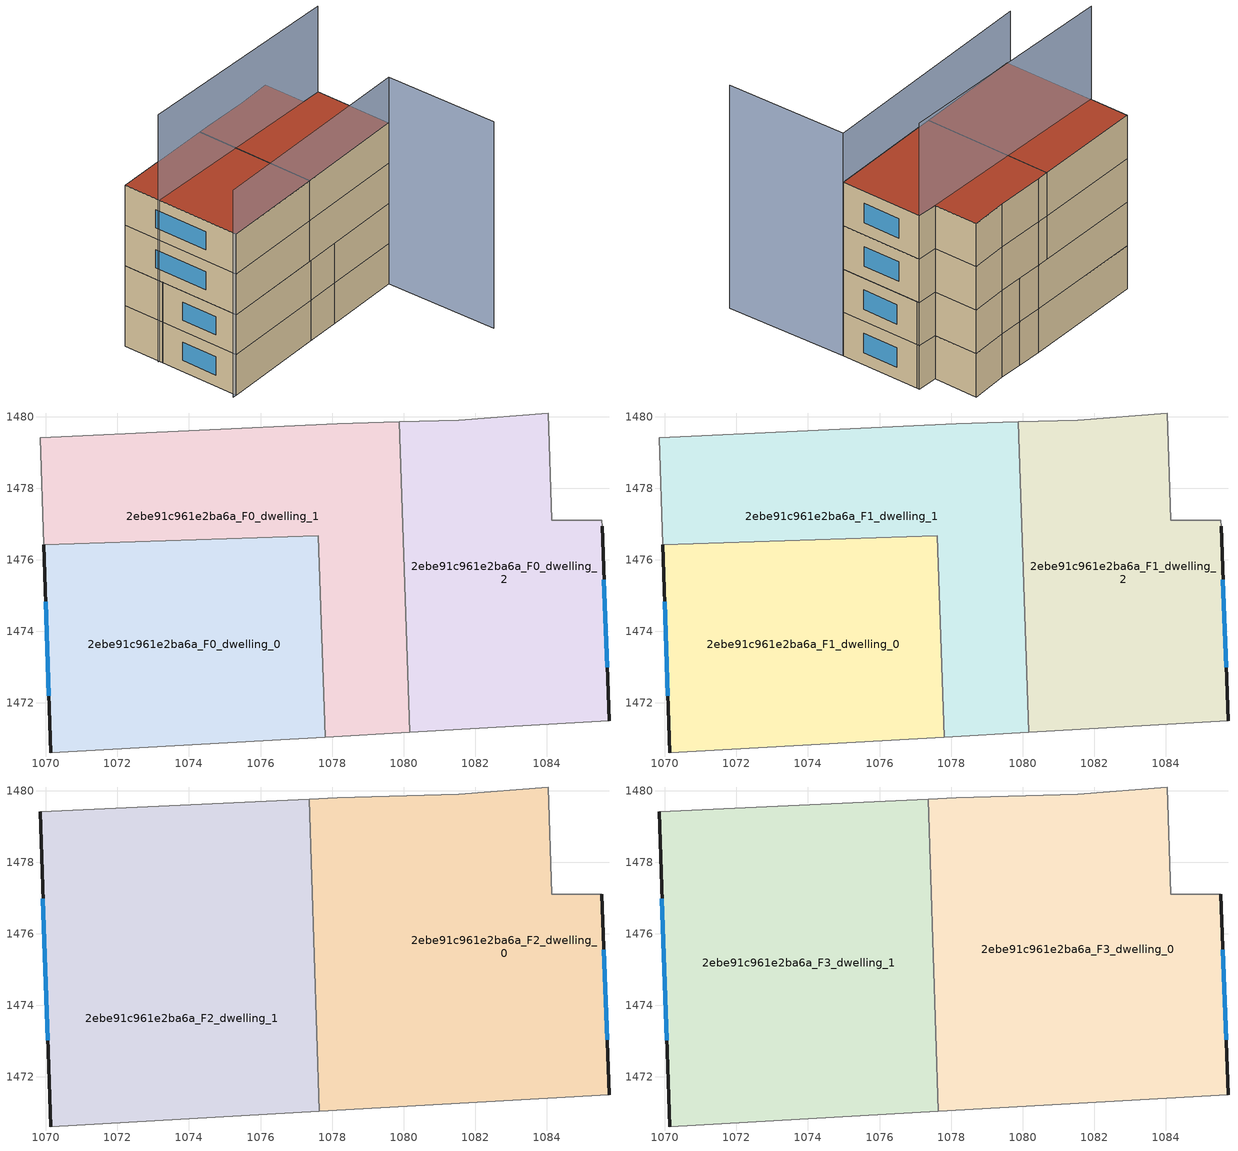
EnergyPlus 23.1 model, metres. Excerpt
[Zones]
2ebe91c961e2ba6a_F0_dwelling_0
 floor ground (EU_floor_Construction): 1077.62,1476.68 1077.8,1471.04 1070.13,1470.6 1069.94,1476.42 z0
 wall outside (EU_wall_Construction): 1069.94,1476.42 1070.13,1470.6 z0:3
 wall adiabatic (EU_wall_Construction): 1070.13,1470.6 1077.8,1471.04 z0:3
 wall to 2ebe91c961e2ba6a_F0_dwelling_1 (EU_wall_Construction): 1077.8,1471.04 1077.62,1476.68 1069.94,1476.42 z0:3
 window (EU_Window_Construction): 1069.99,1474.82 1070.08,1472.2 z0.83:2.17
2ebe91c961e2ba6a_F0_dwelling_1
 floor ground (EU_floor_Construction): 1079.88,1479.86 1080.17,1471.18 1077.8,1471.04 1077.62,1476.68 1069.94,1476.42 1069.83,1479.41 1078.14,1479.8 z0
 wall adiabatic (EU_wall_Construction): 1079.88,1479.86 1078.14,1479.8 1069.83,1479.41 1069.94,1476.42 / 1077.8,1471.04 1080.17,1471.18 z0:3
 wall to 2ebe91c961e2ba6a_F0_dwelling_2 (EU_wall_Construction): 1080.17,1471.18 1079.88,1479.86 z0:3
2ebe91c961e2ba6a_F0_dwelling_2
 floor ground (EU_floor_Construction): 1084.05,1480.1 1084.14,1477.1 1085.55,1477.1 1085.55,1476.94 1085.74,1471.5 1080.17,1471.18 1079.88,1479.86 1081.54,1479.9 z0
 wall outside (EU_wall_Construction): 1085.74,1471.5 1085.55,1476.94 z0:3
 wall adiabatic (EU_wall_Construction): 1085.55,1476.94 1085.55,1477.1 1084.14,1477.1 1084.05,1480.1 1081.54,1479.9 1079.88,1479.86 / 1080.17,1471.18 1085.74,1471.5 z0:3
 window (EU_Window_Construction): 1085.69,1472.99 1085.6,1475.44 z0.83:2.17
2ebe91c961e2ba6a_F1_dwelling_0
 floor to 2ebe91c961e2ba6a_F0_dwelling_0 (EU_floor_Construction): 1077.62,1476.68 1077.8,1471.04 1070.13,1470.6 1069.94,1476.42 z3
 wall outside (EU_wall_Construction): 1069.94,1476.42 1070.13,1470.6 z3:6
 wall adiabatic (EU_wall_Construction): 1070.13,1470.6 1077.8,1471.04 z3:6
 wall to 2ebe91c961e2ba6a_F1_dwelling_1 (EU_wall_Construction): 1077.8,1471.04 1077.62,1476.68 1069.94,1476.42 z3:6
 window (EU_Window_Construction): 1069.99,1474.82 1070.08,1472.2 z3.83:5.17
2ebe91c961e2ba6a_F1_dwelling_1
 floor to 2ebe91c961e2ba6a_F0_dwelling_1 (EU_floor_Construction): 1079.88,1479.86 1080.17,1471.18 1077.8,1471.04 1077.62,1476.68 1069.94,1476.42 1069.83,1479.41 1078.14,1479.8 z3
 wall adiabatic (EU_wall_Construction): 1079.88,1479.86 1078.14,1479.8 1069.83,1479.41 1069.94,1476.42 / 1077.8,1471.04 1080.17,1471.18 z3:6
 wall to 2ebe91c961e2ba6a_F1_dwelling_2 (EU_wall_Construction): 1080.17,1471.18 1079.88,1479.86 z3:6
2ebe91c961e2ba6a_F1_dwelling_2
 floor to 2ebe91c961e2ba6a_F0_dwelling_2 (EU_floor_Construction): 1084.04,1480.1 1084.14,1477.1 1085.54,1477.1 1085.55,1476.94 1085.74,1471.5 1080.17,1471.18 1079.88,1479.86 1081.54,1479.9 z3
 wall outside (EU_wall_Construction): 1085.74,1471.5 1085.55,1476.94 z3:6
 wall adiabatic (EU_wall_Construction): 1085.55,1476.94 1085.55,1477.1 1084.14,1477.1 1084.05,1480.1 1081.54,1479.9 1079.88,1479.86 / 1080.17,1471.18 1085.74,1471.5 z3:6
 window (EU_Window_Construction): 1085.69,1472.99 1085.6,1475.44 z3.83:5.17
2ebe91c961e2ba6a_F2_dwelling_0
 floor to 2ebe91c961e2ba6a_F1_dwelling_0 (EU_floor_Construction): 1077.62,1476.68 1077.8,1471.04 1077.65,1471.03 1077.46,1476.67 z6
 floor to 2ebe91c961e2ba6a_F1_dwelling_1 (EU_floor_Construction): 1079.88,1479.85 1080.17,1471.18 1077.8,1471.04 1077.62,1476.68 1077.36,1479.77 1078.14,1479.8 z6; 1077.36,1479.77 1077.62,1476.68 1077.46,1476.67 z6
 floor to 2ebe91c961e2ba6a_F1_dwelling_2 (EU_floor_Construction): 1084.04,1480.1 1084.14,1477.1 1085.55,1477.1 1085.74,1471.5 1080.17,1471.18 1079.88,1479.85 1081.54,1479.9 z6
 wall outside (EU_wall_Construction): 1085.74,1471.5 1085.55,1477.1 z6:9
 wall adiabatic (EU_wall_Construction): 1085.55,1477.1 1084.14,1477.1 1084.05,1480.1 1081.54,1479.9 1078.14,1479.8 1077.36,1479.77 / 1077.65,1471.03 1085.74,1471.5 z6:9
 wall to 2ebe91c961e2ba6a_F2_dwelling_1 (EU_wall_Construction): 1077.36,1479.77 1077.65,1471.03 z6:9
 window (EU_Window_Construction): 1085.69,1473.04 1085.6,1475.56 z6.83:8.17
2ebe91c961e2ba6a_F2_dwelling_1
 floor to 2ebe91c961e2ba6a_F1_dwelling_0 (EU_floor_Construction): 1077.46,1476.67 1077.65,1471.03 1070.13,1470.6 1069.94,1476.42 z6
 floor to 2ebe91c961e2ba6a_F1_dwelling_1 (EU_floor_Construction): 1077.36,1479.77 1077.46,1476.67 1069.94,1476.42 1069.83,1479.41 z6
 wall outside (EU_wall_Construction): 1069.83,1479.41 1070.13,1470.6 z6:9
 wall adiabatic (EU_wall_Construction): 1077.36,1479.77 1069.83,1479.41 / 1070.13,1470.6 1077.65,1471.03 z6:9
 window (EU_Window_Construction): 1069.92,1476.98 1070.05,1473.02 z6.83:8.17
2ebe91c961e2ba6a_F3_dwelling_0
 floor to 2ebe91c961e2ba6a_F2_dwelling_0 (EU_floor_Construction): 1084.04,1480.1 1084.14,1477.1 1085.54,1477.1 1085.74,1471.5 1077.65,1471.03 1077.36,1479.77 1078.14,1479.8 1081.54,1479.9 z9
 wall outside (EU_wall_Construction): 1085.74,1471.5 1085.55,1477.1 z9:12
 wall adiabatic (EU_wall_Construction): 1085.55,1477.1 1084.14,1477.1 1084.05,1480.1 1081.54,1479.9 1078.14,1479.8 1077.36,1479.77 / 1077.65,1471.03 1085.74,1471.5 z9:12
 wall to 2ebe91c961e2ba6a_F3_dwelling_1 (EU_wall_Construction): 1077.36,1479.77 1077.65,1471.03 z9:12
 window (EU_Window_Construction): 1085.69,1473.04 1085.6,1475.56 z9.83:11.17
 roof outside (EU_roof_Construction): 1085.74,1471.5 1085.55,1477.1 1084.14,1477.1 1084.05,1480.1 1081.54,1479.9 1078.14,1479.8 1077.36,1479.77 1077.65,1471.03 z12
2ebe91c961e2ba6a_F3_dwelling_1
 floor to 2ebe91c961e2ba6a_F2_dwelling_1 (EU_floor_Construction): 1077.36,1479.77 1077.65,1471.03 1070.13,1470.6 1069.83,1479.41 z9
 wall outside (EU_wall_Construction): 1069.83,1479.41 1070.13,1470.6 z9:12
 wall adiabatic (EU_wall_Construction): 1077.36,1479.77 1069.83,1479.41 / 1070.13,1470.6 1077.65,1471.03 z9:12
 window (EU_Window_Construction): 1069.92,1476.98 1070.05,1473.02 z9.83:11.17
 roof outside (EU_roof_Construction): 1077.65,1471.03 1077.36,1479.77 1069.83,1479.41 1070.13,1470.6 z12
shading: 1069.86,1470.58 1085.74,1471.5 / 1085.74,1471.5 1086.21,1463.3 z0:15.4; 1085.54,1477.1 1069.82,1476.7 z0:18.4
[Building]
EU S2 Campaign: North Axis=0; Terrain=City; Solar Distribution=FullExterior
[Site:Location]
Lyon-Bron: Latitude=45.75; Longitude=5; Time Zone=1; Elevation=198
[SizingPeriod:WeatherFileDays]
AnnualSizingPeriod: Begin Month=1; Begin Day of Month=1; End Month=12; End Day of Month=31; Day of Week for Start Day=Monday; Use Weather File Daylight Saving Period=No; Use Weather File Rain and Snow Indicators=No
[MATERIAL]
EU_InternalMass_Material: Roughness=MediumRough; Thickness=0.1; Conductivity=1; Density=1800; Specific Heat=900; Thermal Absorptance=0.9; Solar Absorptance=0.7; Visible Absorptance=0.7
[MATERIAL:NOMASS] Roughness=MediumRough; Thermal Absorptance=0.9; Solar Absorptance=0.7; Visible Absorptance=0.7
Name | Thermal Resistance
EU_wall_NoMass | 0.87146
EU_roof_NoMass | 0.842276
EU_floor_NoMass | 0.496999
[WINDOWMATERIAL:SIMPLEGLAZINGSYSTEM]
EU_Window_SimpleGlazing: UFactor=2.2525; Solar Heat Gain Coefficient=0.76; Visible Transmittance=0.76
[CONSTRUCTION]
EU_wall_Construction: EU_wall_NoMass
EU_roof_Construction: EU_roof_NoMass
EU_floor_Construction: EU_floor_NoMass
EU_Window_Construction: EU_Window_SimpleGlazing
EU_InternalMass_Construction: EU_InternalMass_Material
[ZONE] Type=1; Multiplier=1; Ceiling Height=autocalculate; Floor Area=autocalculate; Part of Total Floor Area=Yes
Name | Volume
2ebe91c961e2ba6a_F0_dwelling_0; 2ebe91c961e2ba6a_F1_dwelling_0 | 132.139
2ebe91c961e2ba6a_F2_dwelling_0 | 198.203
2ebe91c961e2ba6a_F3_dwelling_0 | 198.206
2ebe91c961e2ba6a_F0_dwelling_1 | 132.146
2ebe91c961e2ba6a_F1_dwelling_1 | 132.145
2ebe91c961e2ba6a_F2_dwelling_1 | 198.21
2ebe91c961e2ba6a_F3_dwelling_1 | 198.211
2ebe91c961e2ba6a_F0_dwelling_2 | 132.138
2ebe91c961e2ba6a_F1_dwelling_2 | 132.14
[INTERNALMASS] Construction=EU_InternalMass_Construction
Name | Zone or ZoneList | Surface Area
2ebe91c961e2ba6a_F0_dwelling_0_EU_InternalMass | 2ebe91c961e2ba6a_F0_dwelling_0 | 44.0474
2ebe91c961e2ba6a_F0_dwelling_1_EU_InternalMass | 2ebe91c961e2ba6a_F0_dwelling_1 | 44.0489
2ebe91c961e2ba6a_F0_dwelling_2_EU_InternalMass | 2ebe91c961e2ba6a_F0_dwelling_2 | 44.0468
2ebe91c961e2ba6a_F1_dwelling_0_EU_InternalMass | 2ebe91c961e2ba6a_F1_dwelling_0 | 44.0474
2ebe91c961e2ba6a_F1_dwelling_1_EU_InternalMass | 2ebe91c961e2ba6a_F1_dwelling_1 | 44.0489
2ebe91c961e2ba6a_F1_dwelling_2_EU_InternalMass | 2ebe91c961e2ba6a_F1_dwelling_2 | 44.0468
2ebe91c961e2ba6a_F2_dwelling_0_EU_InternalMass | 2ebe91c961e2ba6a_F2_dwelling_0 | 66.0685
2ebe91c961e2ba6a_F2_dwelling_1_EU_InternalMass | 2ebe91c961e2ba6a_F2_dwelling_1 | 66.0704
2ebe91c961e2ba6a_F3_dwelling_0_EU_InternalMass | 2ebe91c961e2ba6a_F3_dwelling_0 | 66.0685
2ebe91c961e2ba6a_F3_dwelling_1_EU_InternalMass | 2ebe91c961e2ba6a_F3_dwelling_1 | 66.0704
[OTHEREQUIPMENT] Fuel Type=Electricity; Design Level Calculation Method=Watts/Area; Power per Zone Floor Area=1; Fraction Latent=0; Fraction Radiant=0; Fraction Lost=0; Carbon Dioxide Generation Rate=0; EndUse Subcategory=EU_Step8_InternalGains
Name | Zone or ZoneList or Space or SpaceList | Schedule
EU_Step8_InternalGain_2ebe91c961e2ba6a_F0_dwelling_0_f000 | 2ebe91c961e2ba6a_F0_dwelling_0 | EU_Step8_GainSchedule_2ebe91c961e2ba6a_F0_dwelling_0_f000
EU_Step8_InternalGain_2ebe91c961e2ba6a_F0_dwelling_1_f000 | 2ebe91c961e2ba6a_F0_dwelling_1 | EU_Step8_GainSchedule_2ebe91c961e2ba6a_F0_dwelling_1_f000
EU_Step8_InternalGain_2ebe91c961e2ba6a_F0_dwelling_2_f000 | 2ebe91c961e2ba6a_F0_dwelling_2 | EU_Step8_GainSchedule_2ebe91c961e2ba6a_F0_dwelling_2_f000
EU_Step8_InternalGain_2ebe91c961e2ba6a_F1_dwelling_0_f000 | 2ebe91c961e2ba6a_F1_dwelling_0 | EU_Step8_GainSchedule_2ebe91c961e2ba6a_F1_dwelling_0_f000
EU_Step8_InternalGain_2ebe91c961e2ba6a_F1_dwelling_1_f000 | 2ebe91c961e2ba6a_F1_dwelling_1 | EU_Step8_GainSchedule_2ebe91c961e2ba6a_F1_dwelling_1_f000
EU_Step8_InternalGain_2ebe91c961e2ba6a_F1_dwelling_2_f000 | 2ebe91c961e2ba6a_F1_dwelling_2 | EU_Step8_GainSchedule_2ebe91c961e2ba6a_F1_dwelling_2_f000
EU_Step8_InternalGain_2ebe91c961e2ba6a_F2_dwelling_0_f000 | 2ebe91c961e2ba6a_F2_dwelling_0 | EU_Step8_GainSchedule_2ebe91c961e2ba6a_F2_dwelling_0_f000
EU_Step8_InternalGain_2ebe91c961e2ba6a_F2_dwelling_1_f000 | 2ebe91c961e2ba6a_F2_dwelling_1 | EU_Step8_GainSchedule_2ebe91c961e2ba6a_F2_dwelling_1_f000
EU_Step8_InternalGain_2ebe91c961e2ba6a_F3_dwelling_0_f000 | 2ebe91c961e2ba6a_F3_dwelling_0 | EU_Step8_GainSchedule_2ebe91c961e2ba6a_F3_dwelling_0_f000
EU_Step8_InternalGain_2ebe91c961e2ba6a_F3_dwelling_1_f000 | 2ebe91c961e2ba6a_F3_dwelling_1 | EU_Step8_GainSchedule_2ebe91c961e2ba6a_F3_dwelling_1_f000
[ZONEVENTILATION:DESIGNFLOWRATE] Schedule=EU_AlwaysOn; Design Flow Rate Calculation Method=AirChanges/Hour; Air Changes per Hour=0.425; Ventilation Type=Natural; Fan Pressure Rise=0; Fan Total Efficiency=1; Constant Term Coefficient=1; Temperature Term Coefficient=0; Velocity Term Coefficient=0; Velocity Squared Term Coefficient=0; Minimum Indoor Temperature=-100; Maximum Indoor Temperature=100; Delta Temperature=-100; Minimum Outdoor Temperature=-100; Maximum Outdoor Temperature=100; Maximum Wind Speed=40
Name | Zone or ZoneList or Space or SpaceList
EU_ConstantAir_2ebe91c961e2ba6a_F0_dwelling_0 | 2ebe91c961e2ba6a_F0_dwelling_0
EU_ConstantAir_2ebe91c961e2ba6a_F0_dwelling_1 | 2ebe91c961e2ba6a_F0_dwelling_1
EU_ConstantAir_2ebe91c961e2ba6a_F0_dwelling_2 | 2ebe91c961e2ba6a_F0_dwelling_2
EU_ConstantAir_2ebe91c961e2ba6a_F1_dwelling_0 | 2ebe91c961e2ba6a_F1_dwelling_0
EU_ConstantAir_2ebe91c961e2ba6a_F1_dwelling_1 | 2ebe91c961e2ba6a_F1_dwelling_1
EU_ConstantAir_2ebe91c961e2ba6a_F1_dwelling_2 | 2ebe91c961e2ba6a_F1_dwelling_2
EU_ConstantAir_2ebe91c961e2ba6a_F2_dwelling_0 | 2ebe91c961e2ba6a_F2_dwelling_0
EU_ConstantAir_2ebe91c961e2ba6a_F2_dwelling_1 | 2ebe91c961e2ba6a_F2_dwelling_1
EU_ConstantAir_2ebe91c961e2ba6a_F3_dwelling_0 | 2ebe91c961e2ba6a_F3_dwelling_0
EU_ConstantAir_2ebe91c961e2ba6a_F3_dwelling_1 | 2ebe91c961e2ba6a_F3_dwelling_1
[HVACTEMPLATE:THERMOSTAT] Constant Heating Setpoint=20; Constant Cooling Setpoint=50
EU_HeatOnly_2ebe91c961e2ba6a_F0_dwelling_0; EU_HeatOnly_2ebe91c961e2ba6a_F0_dwelling_1; EU_HeatOnly_2ebe91c961e2ba6a_F0_dwelling_2; EU_HeatOnly_2ebe91c961e2ba6a_F1_dwelling_0; EU_HeatOnly_2ebe91c961e2ba6a_F1_dwelling_1; EU_HeatOnly_2ebe91c961e2ba6a_F1_dwelling_2; EU_HeatOnly_2ebe91c961e2ba6a_F2_dwelling_0; EU_HeatOnly_2ebe91c961e2ba6a_F2_dwelling_1; EU_HeatOnly_2ebe91c961e2ba6a_F3_dwelling_0; EU_HeatOnly_2ebe91c961e2ba6a_F3_dwelling_1
[HVACTEMPLATE:ZONE:IDEALLOADSAIRSYSTEM] System Availability Schedule=EU_AlwaysOn; Maximum Heating Supply Air Temperature=50; Minimum Cooling Supply Air Temperature=13; Maximum Heating Supply Air Humidity Ratio=0.0156; Minimum Cooling Supply Air Humidity Ratio=0.0077; Heating Limit=NoLimit; Cooling Limit=NoLimit; Heating Availability Schedule=EU_AlwaysOn; Cooling Availability Schedule=EU_CoolingOff; Dehumidification Control Type=ConstantSensibleHeatRatio; Cooling Sensible Heat Ratio=0.7; Dehumidification Setpoint=60; Humidification Control Type=None; Humidification Setpoint=30; Outdoor Air Method=None; Outdoor Air Flow Rate per Person=0.00944; Outdoor Air Flow Rate per Zone Floor Area=0; Outdoor Air Flow Rate per Zone=0; Demand Controlled Ventilation Type=None; Outdoor Air Economizer Type=NoEconomizer; Heat Recovery Type=None; Sensible Heat Recovery Effectiveness=0.7; Latent Heat Recovery Effectiveness=0.65
Name | Template Thermostat
2ebe91c961e2ba6a_F0_dwelling_0 | EU_HeatOnly_2ebe91c961e2ba6a_F0_dwelling_0
2ebe91c961e2ba6a_F0_dwelling_1 | EU_HeatOnly_2ebe91c961e2ba6a_F0_dwelling_1
2ebe91c961e2ba6a_F0_dwelling_2 | EU_HeatOnly_2ebe91c961e2ba6a_F0_dwelling_2
2ebe91c961e2ba6a_F1_dwelling_0 | EU_HeatOnly_2ebe91c961e2ba6a_F1_dwelling_0
2ebe91c961e2ba6a_F1_dwelling_1 | EU_HeatOnly_2ebe91c961e2ba6a_F1_dwelling_1
2ebe91c961e2ba6a_F1_dwelling_2 | EU_HeatOnly_2ebe91c961e2ba6a_F1_dwelling_2
2ebe91c961e2ba6a_F2_dwelling_0 | EU_HeatOnly_2ebe91c961e2ba6a_F2_dwelling_0
2ebe91c961e2ba6a_F2_dwelling_1 | EU_HeatOnly_2ebe91c961e2ba6a_F2_dwelling_1
2ebe91c961e2ba6a_F3_dwelling_0 | EU_HeatOnly_2ebe91c961e2ba6a_F3_dwelling_0
2ebe91c961e2ba6a_F3_dwelling_1 | EU_HeatOnly_2ebe91c961e2ba6a_F3_dwelling_1
[SIZING:ZONE] Zone Cooling Design Supply Air Temperature Input Method=SupplyAirTemperature; Zone Cooling Design Supply Air Temperature=13; Zone Heating Design Supply Air Temperature Input Method=SupplyAirTemperature; Zone Heating Design Supply Air Temperature=50; Zone Cooling Design Supply Air Humidity Ratio=0.008; Zone Heating Design Supply Air Humidity Ratio=0.008; Cooling Design Air Flow Method=DesignDay; Cooling Design Air Flow Rate=0; Cooling Minimum Air Flow per Zone Floor Area=0.000762; Cooling Minimum Air Flow=0; Cooling Minimum Air Flow Fraction=0.2; Heating Design Air Flow Method=DesignDay; Heating Design Air Flow Rate=0; Heating Maximum Air Flow per Zone Floor Area=0.002032; Heating Maximum Air Flow=0.141576; Heating Maximum Air Flow Fraction=0.3; Account for Dedicated Outdoor Air System=No; Dedicated Outdoor Air System Control Strategy=NeutralSupplyAir; Dedicated Outdoor Air Low Setpoint Temperature for Design=autosize; Dedicated Outdoor Air High Setpoint Temperature for Design=autosize; Zone Load Sizing Method=Sensible Load Only No Latent Load; Zone Latent Cooling Design Supply Air Humidity Ratio Input Method=HumidityRatioDifference; Zone Cooling Design Supply Air Humidity Ratio Difference=0.005; Zone Latent Heating Design Supply Air Humidity Ratio Input Method=HumidityRatioDifference; Zone Humidification Design Supply Air Humidity Ratio Difference=0.005
2ebe91c961e2ba6a_F0_dwelling_0; 2ebe91c961e2ba6a_F0_dwelling_1; 2ebe91c961e2ba6a_F0_dwelling_2; 2ebe91c961e2ba6a_F1_dwelling_0; 2ebe91c961e2ba6a_F1_dwelling_1; 2ebe91c961e2ba6a_F1_dwelling_2; 2ebe91c961e2ba6a_F2_dwelling_0; 2ebe91c961e2ba6a_F2_dwelling_1; 2ebe91c961e2ba6a_F3_dwelling_0; 2ebe91c961e2ba6a_F3_dwelling_1
[SCHEDULE:CONSTANT]
Name | Hourly Value
EU_AlwaysOn | 1
EU_CoolingOff | 0
[SCHEDULE:FILE] Column Number=1; Rows to Skip at Top=0; Number of Hours of Data=8760; Column Separator=Comma; Interpolate to Timestep=No; Minutes per Item=60; Adjust Schedule for Daylight Savings=Yes
Name | File
EU_Step8_GainSchedule_2ebe91c961e2ba6a_F0_dwelling_0_f000 | ../../schedules/2ebe91c961e2ba6a/2ebe91c961e2ba6a_F0_dwelling_0_f000_gain.csv
EU_Step8_GainSchedule_2ebe91c961e2ba6a_F0_dwelling_1_f000 | ../../schedules/2ebe91c961e2ba6a/2ebe91c961e2ba6a_F0_dwelling_1_f000_gain.csv
EU_Step8_GainSchedule_2ebe91c961e2ba6a_F0_dwelling_2_f000 | ../../schedules/2ebe91c961e2ba6a/2ebe91c961e2ba6a_F0_dwelling_2_f000_gain.csv
EU_Step8_GainSchedule_2ebe91c961e2ba6a_F1_dwelling_0_f000 | ../../schedules/2ebe91c961e2ba6a/2ebe91c961e2ba6a_F1_dwelling_0_f000_gain.csv
EU_Step8_GainSchedule_2ebe91c961e2ba6a_F1_dwelling_1_f000 | ../../schedules/2ebe91c961e2ba6a/2ebe91c961e2ba6a_F1_dwelling_1_f000_gain.csv
EU_Step8_GainSchedule_2ebe91c961e2ba6a_F1_dwelling_2_f000 | ../../schedules/2ebe91c961e2ba6a/2ebe91c961e2ba6a_F1_dwelling_2_f000_gain.csv
EU_Step8_GainSchedule_2ebe91c961e2ba6a_F2_dwelling_0_f000 | ../../schedules/2ebe91c961e2ba6a/2ebe91c961e2ba6a_F2_dwelling_0_f000_gain.csv
EU_Step8_GainSchedule_2ebe91c961e2ba6a_F2_dwelling_1_f000 | ../../schedules/2ebe91c961e2ba6a/2ebe91c961e2ba6a_F2_dwelling_1_f000_gain.csv
EU_Step8_GainSchedule_2ebe91c961e2ba6a_F3_dwelling_0_f000 | ../../schedules/2ebe91c961e2ba6a/2ebe91c961e2ba6a_F3_dwelling_0_f000_gain.csv
EU_Step8_GainSchedule_2ebe91c961e2ba6a_F3_dwelling_1_f000 | ../../schedules/2ebe91c961e2ba6a/2ebe91c961e2ba6a_F3_dwelling_1_f000_gain.csv
